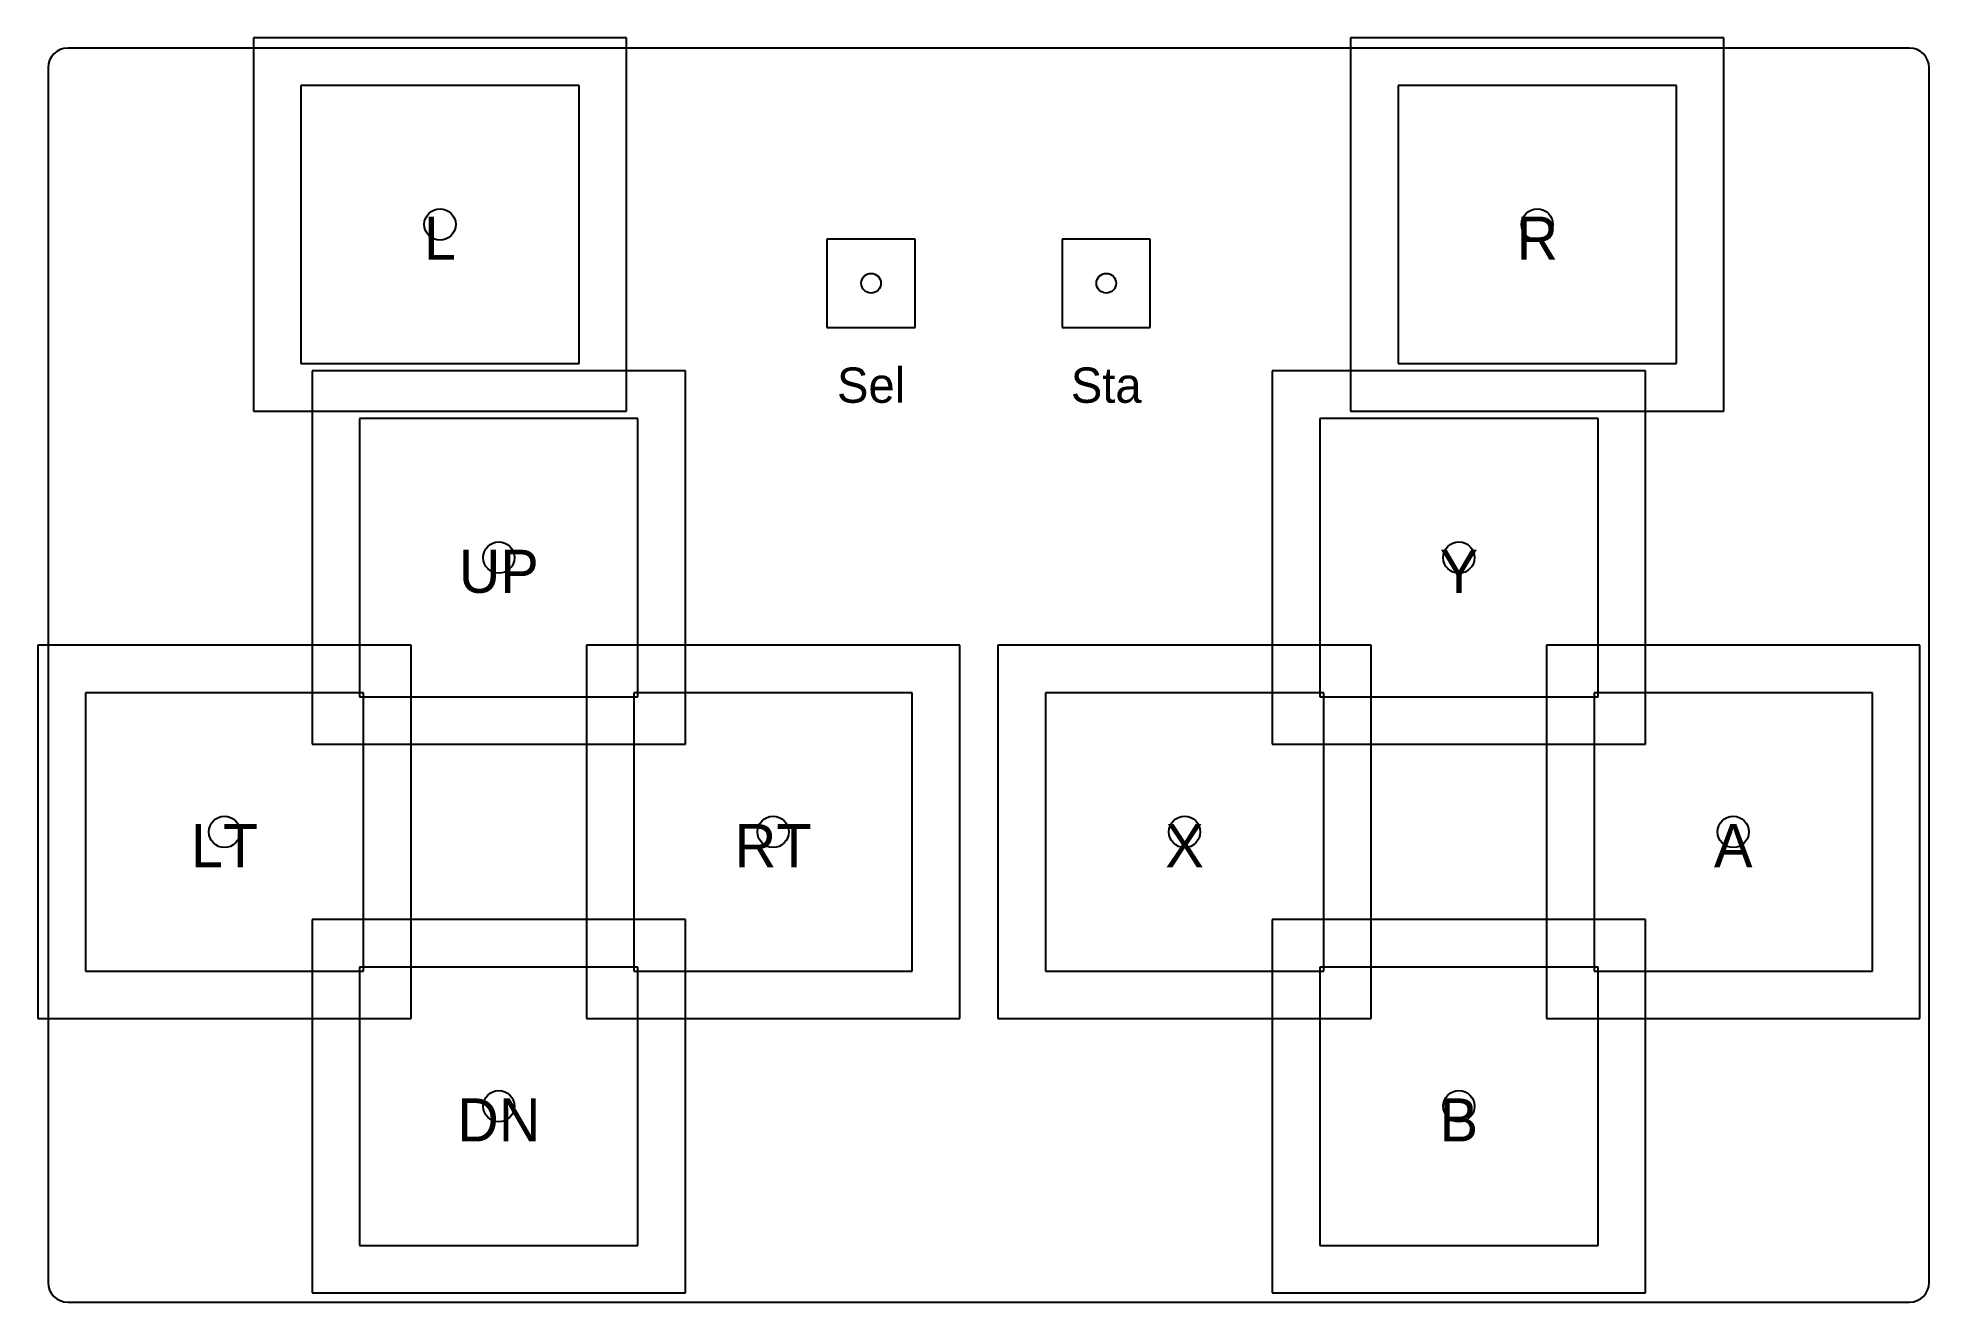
# Model space of a CAD drawing. Header units: millimetres. Extents: x -0.5 to 96, y 0 to 64.5.
import ezdxf
from ezdxf.enums import TextEntityAlignment as Align

# ---------------------------------------------------------------- set-up
doc = ezdxf.new("R2010")
doc.units = ezdxf.units.MM

msp = doc.modelspace()

# ---------------------------------------------------------------- linework, layer by layer
at = {"layer": 'CENTERS'}
for centre, radius in [((20, 55), 0.8), ((76, 55), 0.8), ((42, 52), 0.5), ((54, 52), 0.5), ((23, 38), 0.8), ((72, 38), 0.8), ((9, 24), 0.8), ((37, 24), 0.8), ((58, 24), 0.8), ((86, 24), 0.8), ((23, 10), 0.8), ((72, 10), 0.8)]:
    msp.add_circle(centre, radius, dxfattribs=at)
at = {"layer": 'COURTYARD'}
for p, q in [((29.525, 64.525), (10.475, 64.525)), ((10.475, 64.525), (10.475, 45.475)), ((29.525, 45.475), (29.525, 64.525)), ((85.525, 64.525), (66.475, 64.525)), ((66.475, 64.525), (66.475, 45.475)), ((85.525, 45.475), (85.525, 64.525)), ((32.525, 47.525), (13.475, 47.525)), ((13.475, 47.525), (13.475, 28.475)), ((32.525, 28.475), (32.525, 47.525)), ((81.525, 47.525), (62.475, 47.525)), ((62.475, 47.525), (62.475, 28.475)), ((81.525, 28.475), (81.525, 47.525)), ((10.475, 45.475), (29.525, 45.475)), ((66.475, 45.475), (85.525, 45.475)), ((18.525, 33.525), (-0.525, 33.525)), ((-0.525, 33.525), (-0.525, 14.475)), ((18.525, 14.475), (18.525, 33.525)), ((46.525, 33.525), (27.475, 33.525)), ((27.475, 33.525), (27.475, 14.475)), ((46.525, 14.475), (46.525, 33.525)), ((67.525, 33.525), (48.475, 33.525)), ((48.475, 33.525), (48.475, 14.475)), ((67.525, 14.475), (67.525, 33.525)), ((95.525, 33.525), (76.475, 33.525)), ((76.475, 33.525), (76.475, 14.475)), ((95.525, 14.475), (95.525, 33.525)), ((13.475, 28.475), (32.525, 28.475)), ((62.475, 28.475), (81.525, 28.475)), ((32.525, 19.525), (13.475, 19.525)), ((13.475, 19.525), (13.475, 0.475)), ((32.525, 0.475), (32.525, 19.525)), ((81.525, 19.525), (62.475, 19.525)), ((62.475, 19.525), (62.475, 0.475)), ((81.525, 0.475), (81.525, 19.525)), ((-0.525, 14.475), (18.525, 14.475)), ((27.475, 14.475), (46.525, 14.475)), ((48.475, 14.475), (67.525, 14.475)), ((76.475, 14.475), (95.525, 14.475)), ((13.475, 0.475), (32.525, 0.475)), ((62.475, 0.475), (81.525, 0.475))]:
    msp.add_line(p, q, dxfattribs=at)
at = {"layer": 'OUTLINE'}
for p, q in [((95, 64), (1, 64)), ((0, 63), (0, 1)), ((96, 1), (96, 63)), ((1, 0), (95, 0))]:
    msp.add_line(p, q, dxfattribs=at)
for centre, start, end in [((1, 63), 90, 180), ((95, 63), 0, 90), ((1, 1), 180, 270), ((95, 1), 270, 360)]:
    msp.add_arc(centre, 1, start, end, dxfattribs=at)
at = {"layer": 'SWITCHES'}
for p, q in [((27.1, 62.1), (12.9, 62.1)), ((12.9, 62.1), (12.9, 47.9)), ((27.1, 47.9), (27.1, 62.1)), ((83.1, 62.1), (68.9, 62.1)), ((68.9, 62.1), (68.9, 47.9)), ((83.1, 47.9), (83.1, 62.1)), ((12.9, 47.9), (27.1, 47.9)), ((68.9, 47.9), (83.1, 47.9)), ((30.1, 45.1), (15.9, 45.1)), ((15.9, 45.1), (15.9, 30.9)), ((30.1, 30.9), (30.1, 45.1)), ((79.1, 45.1), (64.9, 45.1)), ((64.9, 45.1), (64.9, 30.9)), ((79.1, 30.9), (79.1, 45.1)), ((16.1, 31.1), (1.9, 31.1)), ((1.9, 31.1), (1.9, 16.9)), ((15.9, 30.9), (30.1, 30.9)), ((16.1, 16.9), (16.1, 31.1)), ((44.1, 31.1), (29.9, 31.1)), ((29.9, 31.1), (29.9, 16.9)), ((44.1, 16.9), (44.1, 31.1)), ((65.1, 31.1), (50.9, 31.1)), ((50.9, 31.1), (50.9, 16.9)), ((64.9, 30.9), (79.1, 30.9)), ((65.1, 16.9), (65.1, 31.1)), ((93.1, 31.1), (78.9, 31.1)), ((78.9, 31.1), (78.9, 16.9)), ((93.1, 16.9), (93.1, 31.1)), ((1.9, 16.9), (16.1, 16.9)), ((30.1, 17.1), (15.9, 17.1)), ((15.9, 17.1), (15.9, 2.9)), ((29.9, 16.9), (44.1, 16.9)), ((30.1, 2.9), (30.1, 17.1)), ((50.9, 16.9), (65.1, 16.9)), ((79.1, 17.1), (64.9, 17.1)), ((64.9, 17.1), (64.9, 2.9)), ((78.9, 16.9), (93.1, 16.9)), ((79.1, 2.9), (79.1, 17.1)), ((15.9, 2.9), (30.1, 2.9)), ((64.9, 2.9), (79.1, 2.9))]:
    msp.add_line(p, q, dxfattribs=at)
at = {"layer": 'TACT'}
for p, q in [((44.25, 54.25), (39.75, 54.25)), ((39.75, 54.25), (39.75, 49.75)), ((44.25, 49.75), (44.25, 54.25)), ((56.25, 54.25), (51.75, 54.25)), ((51.75, 54.25), (51.75, 49.75)), ((56.25, 49.75), (56.25, 54.25)), ((39.75, 49.75), (44.25, 49.75)), ((51.75, 49.75), (56.25, 49.75))]:
    msp.add_line(p, q, dxfattribs=at)

# ---------------------------------------------------------------- texts
at = {"layer": 'LABELS'}
for s, height, p in [('L', 2.2, (20, 54.3)), ('R', 2.2, (76, 54.3)), ('Sel', 1.8, (42, 46.8)), ('Sta', 1.8, (54, 46.8)), ('UP', 2.2, (23, 37.3)), ('Y', 2.2, (72, 37.3)), ('LT', 2.2, (9, 23.3)), ('RT', 2.2, (37, 23.3)), ('X', 2.2, (58, 23.3)), ('A', 2.2, (86, 23.3)), ('DN', 2.2, (23, 9.3)), ('B', 2.2, (72, 9.3))]:
    msp.add_text(s, height=height, dxfattribs=at).set_placement(p, align=Align.MIDDLE_CENTER)

doc.saveas('drawing.dxf')
